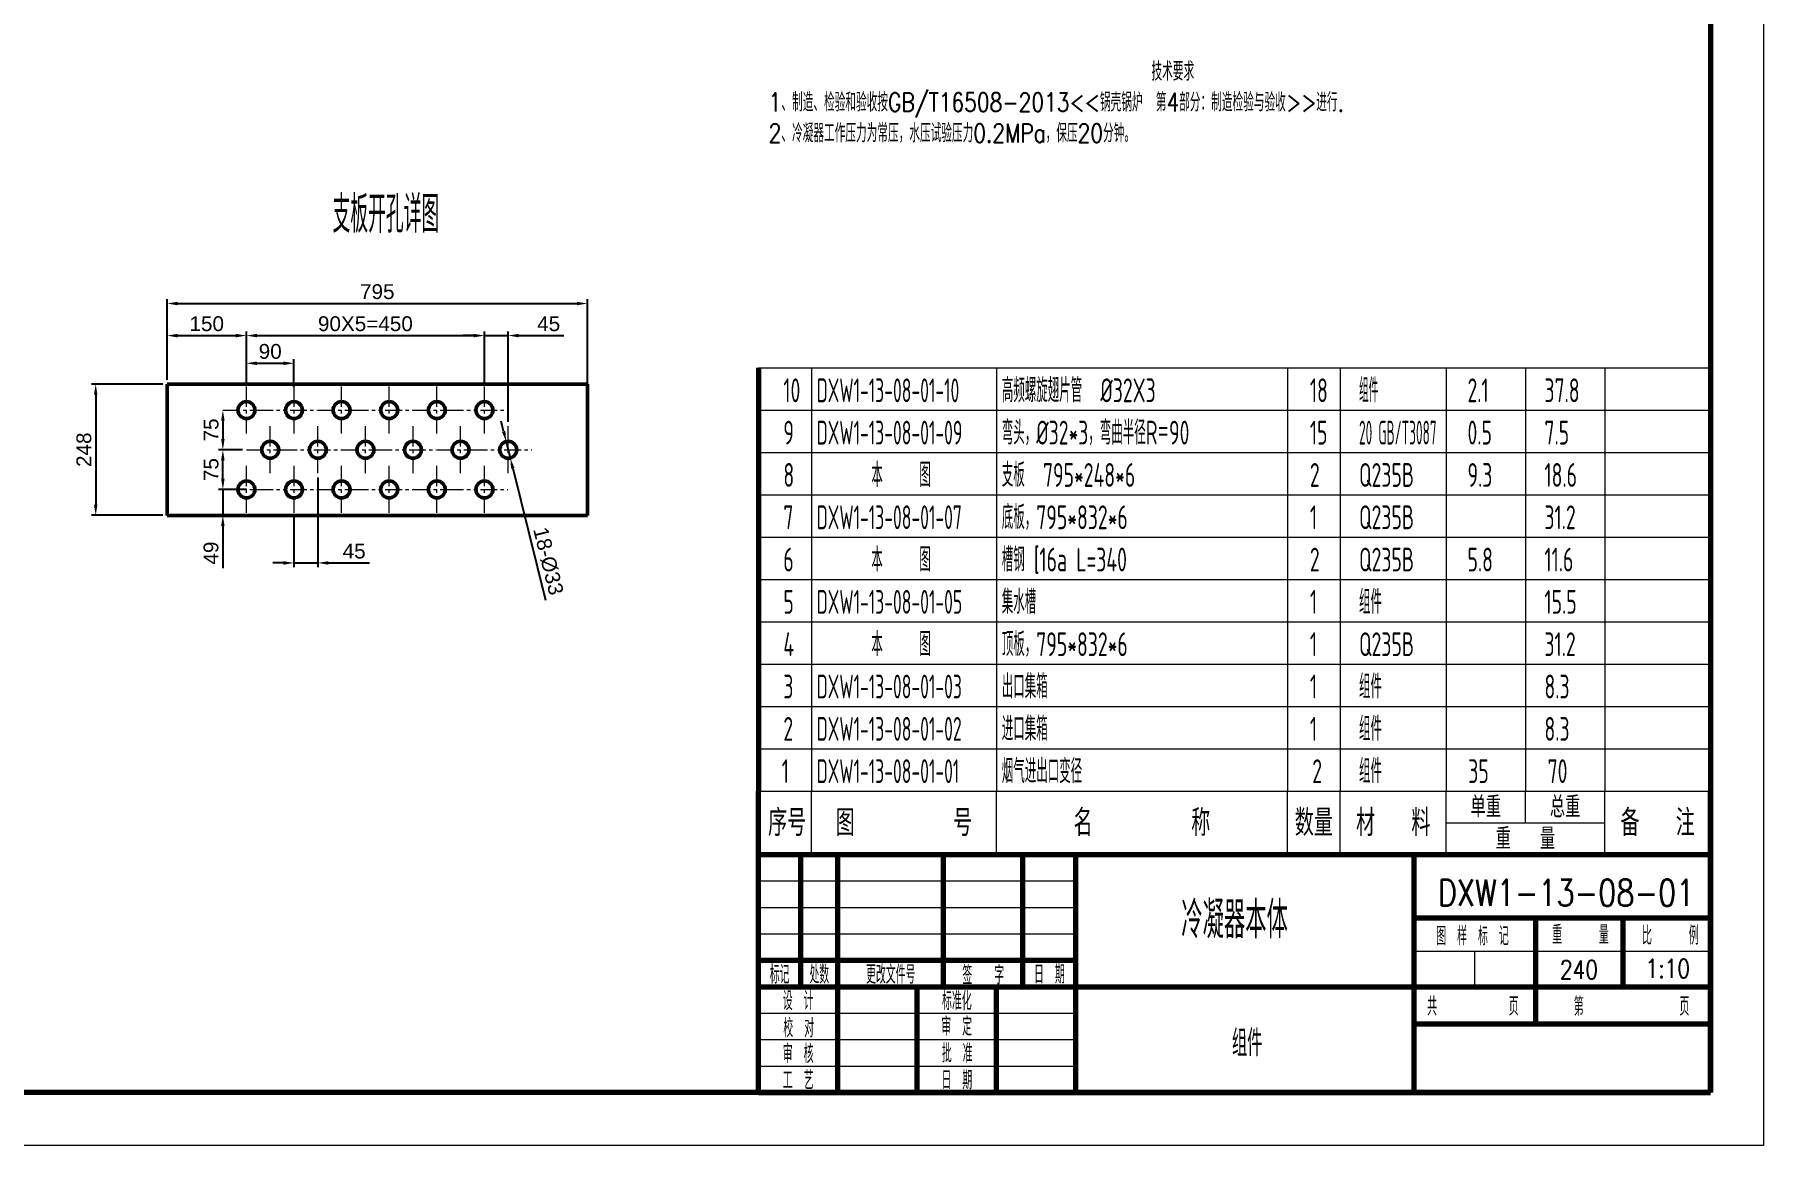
# Model space of a CAD drawing. Header units: millimetres. Extents: x 176693 to 196875, y 147562 to 159646.
# Drawn here: x 179364 to 182633, y 151219 to 153319 of the extents above; entities that cross this region are included whole.
import ezdxf
from ezdxf.enums import TextEntityAlignment as Align

# ---------------------------------------------------------------- set-up
doc = ezdxf.new("R2010")
doc.units = ezdxf.units.MM
doc.linetypes.add('PHANTOM', pattern=[63.5, 31.75, -6.35, 6.35, -6.35, 6.35, -6.35])
doc.layers.get('Defpoints').update_dxf_attribs({"lineweight": 18})
for name, color, linetype, lineweight in [('1轮廓实线层', 7, 'Continuous', 70), ('2细线层', 4, 'Continuous', 18), ('6文字层', 3, 'Continuous', 18), ('9双点划线层', 6, 'PHANTOM', 18), ('图框层', 7, 'Continuous', 18)]:
    doc.layers.add(name, color=color, linetype=linetype, lineweight=lineweight)
doc.styles.add('HC_TEXTSTYLE', font='isocp.shx', dxfattribs={"width": 0.667, "bigfont": 'gbcbig.shx'})
doc.styles.add('HZTXT', font='simplex.shx', dxfattribs={"bigfont": 'gbcbig.shx'})
doc.styles.add('PC_TEXTSTYLE', font='txt.shx', dxfattribs={"width": 0.8, "bigfont": 'gbcbig.shx'})
doc.styles.get("Standard").update_dxf_attribs({"font": 'arial.ttf'})
doc.dimstyles.new('HGCAD$0', dxfattribs={"dimtxt": 3.5, "dimasz": 2.5, "dimexe": 1, "dimexo": 1, "dimgap": 1, "dimtad": 1, "dimdec": 0, "dimdsep": 46, "dimtxsty": 'Standard', "dimcen": 0, "dimdle": 5, "dimadec": 0, "dimazin": 0, "dimtfac": 1, "dimtdec": 0, "dimtmove": 0, "dimatfit": 1, "dimfxl": 1, "dimtolj": 1, "dimarcsym": 0})
doc.dimstyles.new('HGCAD$3', dxfattribs={"dimtxt": 3.5, "dimasz": 2.5, "dimexe": 1, "dimexo": 1, "dimgap": 1, "dimtad": 1, "dimdec": 0, "dimdsep": 46, "dimtxsty": 'Standard', "dimcen": 0, "dimdle": 5, "dimadec": 1, "dimazin": 0, "dimtfac": 1, "dimtdec": 0, "dimtmove": 0, "dimatfit": 1, "dimfxl": 1, "dimtolj": 1, "dimarcsym": 0})

# ---------------------------------------------------------------- blocks, each defined once
blk = doc.blocks.new('*D465')
at = {"color": 0, "lineweight": -2, "transparency": 16777216}
for p, q in [((180251.2, 152568.7), (180246.4, 152588.1)), ((180256, 152549.3), (180263.7, 152518.2)), ((180268.5, 152498.8), (180330.1, 152249.6))]:
    blk.add_line(p, q, dxfattribs=at)
at = {"color": 0, "transparency": 16777216}
for points in [[(180254.4, 152569.5), (180247.9, 152567.9), (180256, 152549.3)], [(180271.7, 152499.6), (180265.2, 152498), (180263.7, 152518.2)]]:
    blk.add_solid(points, dxfattribs=at)
at = {"layer": 'Defpoints', "color": 0, "transparency": 16777216}
for p in [(180256, 152549.3), (180263.7, 152518.2)]:
    blk.add_point(p, dxfattribs=at)
at = {"color": 0, "lineweight": 18, "transparency": 16777216, "insert": (180335.6, 152323.3), "char_height": 28, "attachment_point": 5, "rotation": 283.8928}
blk.add_mtext('\\A1;18-%%C33', dxfattribs=at)
blk = doc.blocks.new('双良明细表')
at = {"layer": '1轮廓实线层'}
for p, q in [((-180, 8), (-180, 0)), ((0, 8), (0, 0))]:
    blk.add_line(p, q, dxfattribs=at)
at = {"layer": '2细线层'}
for p, q in [((-180, 8), (0, 8)), ((-170, 8), (-170, 0)), ((-135, 8), (-135, 0)), ((-80, 8), (-80, 0)), ((-70, 8), (-70, 0)), ((-50, 8), (-50, 0)), ((-35, 8), (-35, 0)), ((-20, 8), (-20, 0)), ((-180, 0), (0, 0))]:
    blk.add_line(p, q, dxfattribs=at)
at = {"layer": '6文字层', "style": 'HC_TEXTSTYLE'}
for tag, p, p2 in [('序号', (-179, 1.5), (-171, 1.5)), ('代号', (-169, 1.5), (-136, 1.5)), ('名称', (-134, 1.5), (-81, 1.5)), ('数量', (-79, 1.5), (-71, 1.5)), ('材料', (-69, 1.5), (-51, 1.5)), ('单重', (-49, 1.5), (-36, 1.5)), ('总重', (-34, 1.5), (-21, 1.5)), ('备注', (-19, 1.5), (-1, 1.5))]:
    blk.add_attdef(tag, text='', height=4.5, dxfattribs=at).set_placement(p, p2, align=Align.FIT)
blk = doc.blocks.new('*D493')
at = {"color": 0, "lineweight": -2, "transparency": 16777216}
for p, q in [((180194.8, 152749.6), (180174.8, 152749.6)), ((180214.8, 152661.3), (180214.8, 152757.6)), ((180214.8, 152749.6), (180259.8, 152749.6)), ((180259.8, 152586.3), (180259.8, 152757.6)), ((180279.8, 152749.6), (180365, 152749.6))]:
    blk.add_line(p, q, dxfattribs=at)
at = {"color": 0, "transparency": 16777216}
for points in [[(180194.8, 152752.9), (180194.8, 152746.2), (180214.8, 152749.6)], [(180279.8, 152752.9), (180279.8, 152746.2), (180259.8, 152749.6)]]:
    blk.add_solid(points, dxfattribs=at)
at = {"layer": 'Defpoints', "color": 0, "transparency": 16777216}
for p in [(180214.8, 152749.6), (180214.8, 152653.3), (180259.8, 152578.3)]:
    blk.add_point(p, dxfattribs=at)
at = {"color": 0, "lineweight": 18, "transparency": 16777216, "insert": (180336.3, 152771.8), "char_height": 28, "attachment_point": 5}
blk.add_mtext('\\A1;45', dxfattribs=at)
blk = doc.blocks.new('*D494')
at = {"color": 0, "lineweight": -2, "transparency": 16777216}
for p, q in [((179614.8, 152665.8), (179614.8, 152818.2)), ((180409.8, 152633.3), (180409.8, 152818.2)), ((179634.8, 152810.2), (180389.8, 152810.2))]:
    blk.add_line(p, q, dxfattribs=at)
at = {"color": 0, "transparency": 16777216}
for points in [[(179634.8, 152813.5), (179634.8, 152806.9), (179614.8, 152810.2)], [(180389.8, 152813.5), (180389.8, 152806.9), (180409.8, 152810.2)]]:
    blk.add_solid(points, dxfattribs=at)
at = {"layer": 'Defpoints', "color": 0, "transparency": 16777216}
for p in [(180409.8, 152810.2), (179614.8, 152657.8), (180409.8, 152625.3)]:
    blk.add_point(p, dxfattribs=at)
at = {"color": 0, "lineweight": 18, "transparency": 16777216, "insert": (180012.3, 152832.5), "char_height": 28, "attachment_point": 5}
blk.add_mtext('\\A1;795', dxfattribs=at)
blk = doc.blocks.new('*D596')
at = {"color": 0, "lineweight": -2, "transparency": 16777216}
for p, q in [((179606.8, 152657.8), (179471.9, 152657.8)), ((179479.9, 152637.8), (179479.9, 152429.8)), ((179606.8, 152409.8), (179471.9, 152409.8))]:
    blk.add_line(p, q, dxfattribs=at)
at = {"color": 0, "transparency": 16777216}
for points in [[(179476.6, 152637.8), (179483.2, 152637.8), (179479.9, 152657.8)], [(179476.6, 152429.8), (179483.2, 152429.8), (179479.9, 152409.8)]]:
    blk.add_solid(points, dxfattribs=at)
at = {"layer": 'Defpoints', "color": 0, "transparency": 16777216}
for p in [(179614.8, 152657.8), (179479.9, 152409.8), (179614.8, 152409.8)]:
    blk.add_point(p, dxfattribs=at)
at = {"color": 0, "lineweight": 18, "transparency": 16777216, "insert": (179457.6, 152533.8), "char_height": 28, "attachment_point": 5, "rotation": 90}
blk.add_mtext('\\A1;248', dxfattribs=at)
blk = doc.blocks.new('*D495')
at = {"color": 0, "lineweight": -2, "transparency": 16777216}
for p, q in [((179720.3, 152478.8), (179720.3, 152498.8)), ((179765, 152458.8), (179712.3, 152458.8)), ((179720.3, 152458.8), (179720.3, 152409.8)), ((179756.8, 152409.8), (179712.3, 152409.8)), ((179720.3, 152389.8), (179720.3, 152309.8))]:
    blk.add_line(p, q, dxfattribs=at)
at = {"color": 0, "transparency": 16777216}
for points in [[(179717, 152478.8), (179723.6, 152478.8), (179720.3, 152458.8)], [(179717, 152389.8), (179723.6, 152389.8), (179720.3, 152409.8)]]:
    blk.add_solid(points, dxfattribs=at)
at = {"layer": 'Defpoints', "color": 0, "transparency": 16777216}
for p in [(179773, 152458.8), (179720.3, 152409.8), (179764.8, 152409.8)]:
    blk.add_point(p, dxfattribs=at)
at = {"color": 0, "lineweight": 18, "transparency": 16777216, "insert": (179698, 152338.4), "char_height": 28, "attachment_point": 5, "rotation": 90}
blk.add_mtext('\\A1;49', dxfattribs=at)
blk = doc.blocks.new('*D597')
at = {"color": 0, "lineweight": -2, "transparency": 16777216}
for p, q in [((179720.3, 152588.8), (179720.3, 152553.8)), ((179728.3, 152608.8), (179728.3, 152608.8)), ((179757.3, 152533.8), (179712.3, 152533.8))]:
    blk.add_line(p, q, dxfattribs=at)
at = {"color": 0, "transparency": 16777216}
for points in [[(179717, 152588.8), (179723.6, 152588.8), (179720.3, 152608.8)], [(179717, 152553.8), (179723.6, 152553.8), (179720.3, 152533.8)]]:
    blk.add_solid(points, dxfattribs=at)
at = {"layer": 'Defpoints', "color": 0, "transparency": 16777216}
for p in [(179720.3, 152608.8), (179720.3, 152533.8), (179765.3, 152533.8)]:
    blk.add_point(p, dxfattribs=at)
at = {"color": 0, "lineweight": 18, "transparency": 16777216, "insert": (179698.1, 152571.3), "char_height": 28, "attachment_point": 5, "rotation": 90}
blk.add_mtext('\\A1;75', dxfattribs=at)
blk = doc.blocks.new('*D496')
at = {"color": 0, "lineweight": -2, "transparency": 16777216}
for p, q in [((179899.8, 152481.3), (179899.8, 152311.8)), ((179854.8, 152406.3), (179854.8, 152311.8)), ((179834.8, 152319.8), (179814.8, 152319.8)), ((179854.8, 152319.8), (179899.8, 152319.8)), ((179919.8, 152319.8), (179997.3, 152319.8))]:
    blk.add_line(p, q, dxfattribs=at)
at = {"color": 0, "transparency": 16777216}
for points in [[(179834.8, 152323.1), (179834.8, 152316.5), (179854.8, 152319.8)], [(179919.8, 152323.1), (179919.8, 152316.5), (179899.8, 152319.8)]]:
    blk.add_solid(points, dxfattribs=at)
at = {"layer": 'Defpoints', "color": 0, "transparency": 16777216}
for p in [(179899.8, 152489.3), (179854.8, 152414.3), (179899.8, 152319.8)]:
    blk.add_point(p, dxfattribs=at)
at = {"color": 0, "lineweight": 18, "transparency": 16777216, "insert": (179968.5, 152342), "char_height": 28, "attachment_point": 5}
blk.add_mtext('\\A1;45', dxfattribs=at)
blk = doc.blocks.new('*D497')
at = {"color": 0, "lineweight": -2, "transparency": 16777216}
for p, q in [((179764.8, 152661.3), (179764.8, 152705.2)), ((179784.8, 152697.2), (179834.8, 152697.2)), ((179854.8, 152652.4), (179854.8, 152705.2))]:
    blk.add_line(p, q, dxfattribs=at)
at = {"color": 0, "transparency": 16777216}
for points in [[(179784.8, 152700.6), (179784.8, 152693.9), (179764.8, 152697.2)], [(179834.8, 152700.6), (179834.8, 152693.9), (179854.8, 152697.2)]]:
    blk.add_solid(points, dxfattribs=at)
at = {"layer": 'Defpoints', "color": 0, "transparency": 16777216}
for p in [(179854.8, 152697.2), (179764.8, 152653.3), (179854.8, 152644.4)]:
    blk.add_point(p, dxfattribs=at)
at = {"color": 0, "lineweight": 18, "transparency": 16777216, "insert": (179809.8, 152719.5), "char_height": 28, "attachment_point": 5}
blk.add_mtext('\\A1;90', dxfattribs=at)
blk = doc.blocks.new('*D498')
at = {"color": 0, "lineweight": -2, "transparency": 16777216}
for p, q in [((179764.8, 152661.3), (179764.8, 152757.6)), ((179784.8, 152749.6), (180194.8, 152749.6)), ((180214.8, 152661.3), (180214.8, 152757.6))]:
    blk.add_line(p, q, dxfattribs=at)
at = {"color": 0, "transparency": 16777216}
for points in [[(179784.8, 152752.9), (179784.8, 152746.2), (179764.8, 152749.6)], [(180194.8, 152752.9), (180194.8, 152746.2), (180214.8, 152749.6)]]:
    blk.add_solid(points, dxfattribs=at)
at = {"layer": 'Defpoints', "color": 0, "transparency": 16777216}
for p in [(180214.8, 152749.6), (179764.8, 152653.3), (180214.8, 152653.3)]:
    blk.add_point(p, dxfattribs=at)
at = {"color": 0, "lineweight": 18, "transparency": 16777216, "insert": (179989.8, 152771.9), "char_height": 28, "attachment_point": 5}
blk.add_mtext('\\A1;90X5=450', dxfattribs=at)
blk = doc.blocks.new('*D598')
at = {"color": 0, "lineweight": -2, "transparency": 16777216}
for p, q in [((179614.8, 152665.8), (179614.8, 152757.6)), ((179634.8, 152749.6), (179744.8, 152749.6)), ((179764.8, 152665.8), (179764.8, 152757.6))]:
    blk.add_line(p, q, dxfattribs=at)
at = {"color": 0, "transparency": 16777216}
for points in [[(179634.8, 152752.9), (179634.8, 152746.2), (179614.8, 152749.6)], [(179744.8, 152752.9), (179744.8, 152746.2), (179764.8, 152749.6)]]:
    blk.add_solid(points, dxfattribs=at)
at = {"layer": 'Defpoints', "color": 0, "transparency": 16777216}
for p in [(179764.8, 152749.6), (179614.8, 152657.8), (179764.8, 152657.8)]:
    blk.add_point(p, dxfattribs=at)
at = {"color": 0, "lineweight": 18, "transparency": 16777216, "insert": (179689.8, 152771.9), "char_height": 28, "attachment_point": 5}
blk.add_mtext('\\A1;150', dxfattribs=at)
blk = doc.blocks.new('双良明细表$INVTITLE')
at = {"layer": '1轮廓实线层'}
for p, q in [((-180, 0), (-180, 12)), ((0, 0), (0, 12))]:
    blk.add_line(p, q, dxfattribs=at)
at = {"layer": '2细线层'}
for p, q in [((-170, 0), (-170, 12)), ((-135, 0), (-135, 12)), ((-80, 0), (-80, 12)), ((-70, 0), (-70, 12)), ((-50, 0), (-50, 12)), ((-35, 6), (-35, 12)), ((-20, 0), (-20, 12)), ((-50, 6), (-20, 6))]:
    blk.add_line(p, q, dxfattribs=at)
at = {"layer": '6文字层', "style": 'HZTXT'}
for s, height, p in [('单重', 4, (-42.5, 9)), ('总重', 4, (-27.5, 9)), ('序号', 5, (-174.59, 6)), ('图     号', 5, (-152.5, 6)), ('名     称', 5, (-107.5, 6)), ('数量', 5, (-75, 6)), ('材  料', 5, (-60, 6)), ('备  注', 5, (-10, 6)), ('重  量', 4, (-35, 3))]:
    blk.add_text(s, height=height, dxfattribs=at).set_placement(p, align=Align.MIDDLE_CENTER)
blk = doc.blocks.new('*D519')
at = {"color": 0, "lineweight": -2, "transparency": 16777216}
for p, q in [((179757.3, 152533.8), (179712.3, 152533.8)), ((179720.3, 152478.8), (179720.3, 152513.8)), ((179728.3, 152458.8), (179728.3, 152458.8))]:
    blk.add_line(p, q, dxfattribs=at)
at = {"color": 0, "transparency": 16777216}
for points in [[(179717, 152513.8), (179723.6, 152513.8), (179720.3, 152533.8)], [(179717, 152478.8), (179723.6, 152478.8), (179720.3, 152458.8)]]:
    blk.add_solid(points, dxfattribs=at)
at = {"layer": 'Defpoints', "color": 0, "transparency": 16777216}
for p in [(179720.3, 152533.8), (179765.3, 152533.8), (179720.3, 152458.8)]:
    blk.add_point(p, dxfattribs=at)
at = {"color": 0, "lineweight": 18, "transparency": 16777216, "insert": (179698.1, 152496.3), "char_height": 28, "attachment_point": 5, "rotation": 90}
blk.add_mtext('\\A1;75', dxfattribs=at)

msp = doc.modelspace()

# ---------------------------------------------------------------- linework, layer by layer
at = {"lineweight": 50}
for p, q in [((179614.811, 152657.782), (179614.811, 152409.782)), ((179614.811, 152657.782), (180409.811, 152657.782)), ((180409.811, 152657.782), (180409.811, 152409.782)), ((179614.811, 152409.782), (180409.811, 152409.782))]:
    msp.add_line(p, q, dxfattribs=at)
for centre, start, end in [((179764.811, 152608.782), 90, 270), ((179764.811, 152608.782), 270, 90), ((179854.811, 152608.782), 90, 270), ((179854.811, 152608.782), 270, 90), ((179944.811, 152608.782), 90, 270), ((179944.811, 152608.782), 270, 90), ((180034.811, 152608.782), 90, 270), ((180034.811, 152608.782), 270, 90), ((180124.811, 152608.782), 90, 270), ((180124.811, 152608.782), 270, 90), ((180214.811, 152608.782), 90, 270), ((180214.811, 152608.782), 270, 90), ((179809.811, 152533.782), 90, 270), ((179809.811, 152533.782), 270, 90), ((179899.811, 152533.782), 90, 270), ((179899.811, 152533.782), 270, 90), ((179989.811, 152533.782), 90, 270), ((179989.811, 152533.782), 270, 90), ((180079.811, 152533.782), 90, 270), ((180079.811, 152533.782), 270, 90), ((180169.811, 152533.782), 90, 270), ((180169.811, 152533.782), 270, 90), ((180259.811, 152533.782), 90, 270), ((180259.811, 152533.782), 270, 90), ((179764.811, 152458.782), 90, 270), ((179764.811, 152458.782), 270, 90), ((179854.811, 152458.782), 90, 270), ((179854.811, 152458.782), 270, 90), ((179944.811, 152458.782), 90, 270), ((179944.811, 152458.782), 270, 90), ((180034.811, 152458.782), 90, 270), ((180034.811, 152458.782), 270, 90), ((180124.811, 152458.782), 90, 270), ((180124.811, 152458.782), 270, 90), ((180214.811, 152458.782), 90, 270), ((180214.811, 152458.782), 270, 90)]:
    msp.add_arc(centre, 16, start, end, dxfattribs=at)
at = {"layer": '1轮廓实线层'}
for p, q in [((182533.049, 155318.636), (182533.049, 151318.636)), ((180733.049, 151768.636), (182533.049, 151768.636)), ((180733.049, 151318.636), (180733.049, 151768.636)), ((180733.049, 151318.636), (180733.049, 151768.636)), ((180813.049, 151518.636), (180813.049, 151768.636)), ((180883.049, 151518.636), (180883.049, 151768.636)), ((181083.049, 151518.636), (181083.049, 151768.636)), ((181233.049, 151518.636), (181233.049, 151768.636)), ((181333.049, 151318.636), (181333.049, 151768.636)), ((181972.522, 151318.636), (181972.522, 151768.636)), ((182533.049, 151318.636), (182533.049, 151768.636)), ((181972.522, 151648.636), (182533.049, 151648.636)), ((182202.845, 151448.636), (182202.845, 151648.636)), ((182367.947, 151518.636), (182367.947, 151648.636)), ((180733.049, 151568.636), (181333.049, 151568.636)), ((180733.049, 151518.636), (181333.049, 151518.636)), ((180883.049, 151318.636), (180883.049, 151518.636)), ((181033.049, 151318.636), (181033.049, 151518.636)), ((181183.049, 151318.636), (181183.049, 151518.636)), ((181333.049, 151518.636), (182533.049, 151518.636)), ((181972.522, 151448.636), (182533.049, 151448.636)), ((182533.049, 151318.636), (176943.049, 151318.636)), ((180733.049, 151318.636), (182533.049, 151318.636))]:
    msp.add_line(p, q, dxfattribs=at)
at = {"layer": '2细线层'}
for p, q in [((182633.049, 155418.636), (182633.049, 151218.636)), ((182633.049, 151218.636), (176693.049, 151218.636))]:
    msp.add_line(p, q, dxfattribs=at)
at = {"layer": '2细线层', "color": 161}
for p, q in [((180733.049, 151718.636), (181333.049, 151718.636)), ((180733.049, 151668.636), (181333.049, 151668.636)), ((180733.049, 151618.636), (181333.049, 151618.636)), ((180733.049, 151468.636), (181333.049, 151468.636)), ((180733.049, 151418.636), (181333.049, 151418.636)), ((180733.049, 151368.636), (181333.049, 151368.636))]:
    msp.add_line(p, q, dxfattribs=at)
at = {"layer": '2细线层', "color": 75}
msp.add_line((182087.683, 151518.636), (182087.683, 151586.039), dxfattribs=at)
at = {"layer": '9双点划线层'}
for p, q in [((179764.811, 152564.263), (179764.811, 152653.3)), ((179854.811, 152564.263), (179854.811, 152653.3)), ((179944.811, 152564.263), (179944.811, 152653.3)), ((180034.811, 152564.263), (180034.811, 152653.3)), ((180124.811, 152564.263), (180124.811, 152653.3)), ((180214.811, 152564.263), (180214.811, 152653.3)), ((179720.292, 152608.782), (179899.329, 152608.782)), ((179900.292, 152608.782), (180079.329, 152608.782)), ((180080.292, 152608.782), (180259.329, 152608.782)), ((179809.811, 152489.263), (179809.811, 152578.3)), ((179899.811, 152489.263), (179899.811, 152578.3)), ((179989.811, 152489.263), (179989.811, 152578.3)), ((180079.811, 152489.263), (180079.811, 152578.3)), ((180169.811, 152489.263), (180169.811, 152578.3)), ((180259.811, 152489.263), (180259.811, 152578.3)), ((179765.292, 152533.782), (179944.329, 152533.782)), ((179945.292, 152533.782), (180124.329, 152533.782)), ((180125.292, 152533.782), (180304.329, 152533.782)), ((179764.811, 152414.263), (179764.811, 152503.3)), ((179854.811, 152414.263), (179854.811, 152503.3)), ((179944.811, 152414.263), (179944.811, 152503.3)), ((180034.811, 152414.263), (180034.811, 152503.3)), ((180124.811, 152414.263), (180124.811, 152503.3)), ((180214.811, 152414.263), (180214.811, 152503.3)), ((179720.292, 152458.782), (179899.329, 152458.782)), ((179900.292, 152458.782), (180079.329, 152458.782)), ((180080.292, 152458.782), (180259.329, 152458.782))]:
    msp.add_line(p, q, dxfattribs=at)
at = {"layer": '图框层'}
msp.add_line((181972.522, 151586.039), (182533.049, 151586.039), dxfattribs=at)

# ---------------------------------------------------------------- block references
at = {"layer": '1轮廓实线层'}
ref = msp.add_blockref('双良明细表', (182533.049, 152608.636), dxfattribs=dict(at, xscale=10, yscale=10, zscale=10))
ref.add_attrib('序号', '10', (180780.047, 152623.636), dxfattribs={"layer": '6文字层', "height": 45, "style": 'HC_TEXTSTYLE', "width": 0.67})
ref.add_attrib('代号', 'DXW1-13-08-01-10', (180843.049, 152623.636), dxfattribs={"layer": '6文字层', "height": 45, "style": 'HC_TEXTSTYLE', "width": 0.6})
ref.add_attrib('名称', '高频螺旋翅片管  %%C32X3', (181193.049, 152623.636), dxfattribs={"layer": '6文字层', "height": 45, "style": 'HC_TEXTSTYLE', "width": 0.67})
ref.add_attrib('数量', '18', (181775.545, 152623.636), dxfattribs={"layer": '6文字层', "height": 45, "style": 'HC_TEXTSTYLE', "width": 0.67})
ref.add_attrib('材料', '组件', (181868.516, 152623.636), dxfattribs={"layer": '6文字层', "height": 45, "style": 'HC_TEXTSTYLE', "width": 0.45})
ref.add_attrib('单重', '2.1', (182073.531, 152623.636), dxfattribs={"layer": '6文字层', "height": 45, "style": 'HC_TEXTSTYLE', "width": 0.67})
ref.add_attrib('总重', '37.8', (182219.029, 152623.636), dxfattribs={"layer": '6文字层', "height": 45, "style": 'HC_TEXTSTYLE', "width": 0.67})
ref = msp.add_blockref('双良明细表', (182533.049, 152528.636), dxfattribs=dict(at, xscale=10, yscale=10, zscale=10))
ref.add_attrib('序号', '9', (180780.047, 152543.636), dxfattribs={"layer": '6文字层', "height": 45, "style": 'HC_TEXTSTYLE', "width": 0.67})
ref.add_attrib('代号', 'DXW1-13-08-01-09', (180843.049, 152543.636), dxfattribs={"layer": '6文字层', "height": 45, "style": 'HC_TEXTSTYLE', "width": 0.6})
ref.add_attrib('名称', '弯头，%%C32*3，弯曲半径R＝90', (181193.049, 152543.636), dxfattribs={"layer": '6文字层', "height": 45, "style": 'HC_TEXTSTYLE', "width": 0.67})
ref.add_attrib('数量', '15', (181775.545, 152543.636), dxfattribs={"layer": '6文字层', "height": 45, "style": 'HC_TEXTSTYLE', "width": 0.67})
ref.add_attrib('材料', '20 GB/T3087', (181868.516, 152543.636), dxfattribs={"layer": '6文字层', "height": 45, "style": 'HC_TEXTSTYLE', "width": 0.45})
ref.add_attrib('单重', '0.5', (182073.531, 152543.636), dxfattribs={"layer": '6文字层', "height": 45, "style": 'HC_TEXTSTYLE', "width": 0.67})
ref.add_attrib('总重', '7.5', (182219.029, 152543.636), dxfattribs={"layer": '6文字层', "height": 45, "style": 'HC_TEXTSTYLE', "width": 0.67})
ref = msp.add_blockref('双良明细表', (182533.049, 152448.636), dxfattribs=dict(at, xscale=10, yscale=10, zscale=10))
ref.add_attrib('序号', '8', (180780.047, 152463.636), dxfattribs={"layer": '6文字层', "height": 45, "style": 'HC_TEXTSTYLE', "width": 0.67})
ref.add_attrib('代号', '      本    图', (180843.049, 152463.636), dxfattribs={"layer": '6文字层', "height": 45, "style": 'HC_TEXTSTYLE', "width": 0.67})
ref.add_attrib('名称', '支板  795*248*6', (181193.049, 152463.636), dxfattribs={"layer": '6文字层', "height": 45, "style": 'HC_TEXTSTYLE', "width": 0.67})
ref.add_attrib('数量', '2', (181775.545, 152463.636), dxfattribs={"layer": '6文字层', "height": 45, "style": 'HC_TEXTSTYLE', "width": 0.67})
ref.add_attrib('材料', 'Q235B', (181868.516, 152463.636), dxfattribs={"layer": '6文字层', "height": 45, "style": 'HC_TEXTSTYLE', "width": 0.67})
ref.add_attrib('单重', '9.3', (182073.531, 152463.636), dxfattribs={"layer": '6文字层', "height": 45, "style": 'HC_TEXTSTYLE', "width": 0.67})
ref.add_attrib('总重', '18.6', (182219.029, 152463.636), dxfattribs={"layer": '6文字层', "height": 45, "style": 'HC_TEXTSTYLE', "width": 0.67})
ref = msp.add_blockref('双良明细表', (182533.049, 152368.636), dxfattribs=dict(at, xscale=10, yscale=10, zscale=10))
ref.add_attrib('序号', '7', (180780.047, 152383.636), dxfattribs={"layer": '6文字层', "height": 45, "style": 'HC_TEXTSTYLE', "width": 0.67})
ref.add_attrib('代号', 'DXW1-13-08-01-07', (180843.049, 152383.636), dxfattribs={"layer": '6文字层', "height": 45, "style": 'HC_TEXTSTYLE', "width": 0.6})
ref.add_attrib('名称', '底板，795*832*6', (181193.049, 152383.636), dxfattribs={"layer": '6文字层', "height": 45, "style": 'HC_TEXTSTYLE', "width": 0.67})
ref.add_attrib('数量', '1', (181775.545, 152383.636), dxfattribs={"layer": '6文字层', "height": 45, "style": 'HC_TEXTSTYLE', "width": 0.67})
ref.add_attrib('材料', 'Q235B', (181868.516, 152383.636), dxfattribs={"layer": '6文字层', "height": 45, "style": 'HC_TEXTSTYLE', "width": 0.67})
ref.add_attrib('总重', '31.2', (182219.029, 152383.636), dxfattribs={"layer": '6文字层', "height": 45, "style": 'HC_TEXTSTYLE', "width": 0.67})
ref = msp.add_blockref('双良明细表', (182533.049, 152288.636), dxfattribs=dict(at, xscale=10, yscale=10, zscale=10))
ref.add_attrib('序号', '6', (180780.047, 152303.636), dxfattribs={"layer": '6文字层', "height": 45, "style": 'HC_TEXTSTYLE', "width": 0.67})
ref.add_attrib('代号', '      本    图', (180843.049, 152303.636), dxfattribs={"layer": '6文字层', "height": 45, "style": 'HC_TEXTSTYLE', "width": 0.67})
ref.add_attrib('名称', '槽钢 [16a L=340', (181193.049, 152303.636), dxfattribs={"layer": '6文字层', "height": 45, "style": 'HC_TEXTSTYLE', "width": 0.67})
ref.add_attrib('数量', '2', (181775.545, 152303.636), dxfattribs={"layer": '6文字层', "height": 45, "style": 'HC_TEXTSTYLE', "width": 0.67})
ref.add_attrib('材料', 'Q235B', (181868.516, 152303.636), dxfattribs={"layer": '6文字层', "height": 45, "style": 'HC_TEXTSTYLE', "width": 0.67})
ref.add_attrib('单重', '5.8', (182073.531, 152303.636), dxfattribs={"layer": '6文字层', "height": 45, "style": 'HC_TEXTSTYLE', "width": 0.67})
ref.add_attrib('总重', '11.6', (182219.029, 152303.636), dxfattribs={"layer": '6文字层', "height": 45, "style": 'HC_TEXTSTYLE', "width": 0.67})
ref = msp.add_blockref('双良明细表', (182533.049, 152208.636), dxfattribs=dict(at, xscale=10, yscale=10, zscale=10))
ref.add_attrib('序号', '5', (180780.047, 152223.636), dxfattribs={"layer": '6文字层', "height": 45, "style": 'HC_TEXTSTYLE', "width": 0.67})
ref.add_attrib('代号', 'DXW1-13-08-01-05', (180843.049, 152223.636), dxfattribs={"layer": '6文字层', "height": 45, "style": 'HC_TEXTSTYLE', "width": 0.6})
ref.add_attrib('名称', '集水槽 ', (181193.049, 152223.636), dxfattribs={"layer": '6文字层', "height": 45, "style": 'HC_TEXTSTYLE', "width": 0.67})
ref.add_attrib('数量', '1', (181775.545, 152223.636), dxfattribs={"layer": '6文字层', "height": 45, "style": 'HC_TEXTSTYLE', "width": 0.67})
ref.add_attrib('材料', '组件', (181868.516, 152223.636), dxfattribs={"layer": '6文字层', "height": 45, "style": 'HC_TEXTSTYLE', "width": 0.67})
ref.add_attrib('总重', '15.5', (182219.029, 152223.636), dxfattribs={"layer": '6文字层', "height": 45, "style": 'HC_TEXTSTYLE', "width": 0.67})
ref = msp.add_blockref('双良明细表', (182533.049, 152128.636), dxfattribs=dict(at, xscale=10, yscale=10, zscale=10))
ref.add_attrib('序号', '4', (180780.047, 152143.636), dxfattribs={"layer": '6文字层', "height": 45, "style": 'HC_TEXTSTYLE', "width": 0.67})
ref.add_attrib('代号', '      本    图', (180843.049, 152143.636), dxfattribs={"layer": '6文字层', "height": 45, "style": 'HC_TEXTSTYLE', "width": 0.67})
ref.add_attrib('名称', '顶板，795*832*6', (181193.049, 152143.636), dxfattribs={"layer": '6文字层', "height": 45, "style": 'HC_TEXTSTYLE', "width": 0.67})
ref.add_attrib('数量', '1', (181775.545, 152143.636), dxfattribs={"layer": '6文字层', "height": 45, "style": 'HC_TEXTSTYLE', "width": 0.67})
ref.add_attrib('材料', 'Q235B', (181868.516, 152143.636), dxfattribs={"layer": '6文字层', "height": 45, "style": 'HC_TEXTSTYLE', "width": 0.67})
ref.add_attrib('总重', '31.2', (182219.029, 152143.636), dxfattribs={"layer": '6文字层', "height": 45, "style": 'HC_TEXTSTYLE', "width": 0.67})
ref = msp.add_blockref('双良明细表', (182533.049, 152048.636), dxfattribs=dict(at, xscale=10, yscale=10, zscale=10))
ref.add_attrib('序号', '3', (180780.047, 152063.636), dxfattribs={"layer": '6文字层', "height": 45, "style": 'HC_TEXTSTYLE', "width": 0.67})
ref.add_attrib('代号', 'DXW1-13-08-01-03', (180843.049, 152063.636), dxfattribs={"layer": '6文字层', "height": 45, "style": 'HC_TEXTSTYLE', "width": 0.6})
ref.add_attrib('名称', '出口集箱', (181193.049, 152063.636), dxfattribs={"layer": '6文字层', "height": 45, "style": 'HC_TEXTSTYLE', "width": 0.67})
ref.add_attrib('数量', '1', (181775.545, 152063.636), dxfattribs={"layer": '6文字层', "height": 45, "style": 'HC_TEXTSTYLE', "width": 0.67})
ref.add_attrib('材料', '组件', (181868.516, 152063.636), dxfattribs={"layer": '6文字层', "height": 45, "style": 'HC_TEXTSTYLE', "width": 0.67})
ref.add_attrib('总重', '8.3', (182219.029, 152063.636), dxfattribs={"layer": '6文字层', "height": 45, "style": 'HC_TEXTSTYLE', "width": 0.67})
ref = msp.add_blockref('双良明细表', (182533.049, 151968.636), dxfattribs=dict(at, xscale=10, yscale=10, zscale=10))
ref.add_attrib('序号', '2', (180780.047, 151983.636), dxfattribs={"layer": '6文字层', "height": 45, "style": 'HC_TEXTSTYLE', "width": 0.67})
ref.add_attrib('代号', 'DXW1-13-08-01-02', (180843.049, 151983.636), dxfattribs={"layer": '6文字层', "height": 45, "style": 'HC_TEXTSTYLE', "width": 0.6})
ref.add_attrib('名称', '进口集箱', (181193.049, 151983.636), dxfattribs={"layer": '6文字层', "height": 45, "style": 'HC_TEXTSTYLE', "width": 0.67})
ref.add_attrib('数量', '1', (181775.545, 151983.636), dxfattribs={"layer": '6文字层', "height": 45, "style": 'HC_TEXTSTYLE', "width": 0.67})
ref.add_attrib('材料', '组件', (181868.516, 151983.636), dxfattribs={"layer": '6文字层', "height": 45, "style": 'HC_TEXTSTYLE', "width": 0.67})
ref.add_attrib('总重', '8.3', (182219.029, 151983.636), dxfattribs={"layer": '6文字层', "height": 45, "style": 'HC_TEXTSTYLE', "width": 0.67})
ref = msp.add_blockref('双良明细表', (182533.049, 151888.636), dxfattribs=dict(at, xscale=10, yscale=10, zscale=10))
ref.add_attrib('序号', '1', (180777.041, 151903.636), dxfattribs={"layer": '6文字层', "height": 45, "style": 'HC_TEXTSTYLE', "width": 0.67})
ref.add_attrib('代号', 'DXW1-13-08-01-01', (180843.049, 151903.636), dxfattribs={"layer": '6文字层', "height": 45, "style": 'HC_TEXTSTYLE', "width": 0.6})
ref.add_attrib('名称', '烟气进出口变径', (181193.049, 151903.636), dxfattribs={"layer": '6文字层', "height": 45, "style": 'HC_TEXTSTYLE', "width": 0.67})
ref.add_attrib('数量', '2', (181780.047, 151903.636), dxfattribs={"layer": '6文字层', "height": 45, "style": 'HC_TEXTSTYLE', "width": 0.67})
ref.add_attrib('材料', '组件', (181868.516, 151903.636), dxfattribs={"layer": '6文字层', "height": 45, "style": 'HC_TEXTSTYLE', "width": 0.67})
ref.add_attrib('单重', '35', (182075.028, 151903.636), dxfattribs={"layer": '6文字层', "height": 45, "style": 'HC_TEXTSTYLE', "width": 0.67})
ref.add_attrib('总重', '70', (182225.028, 151903.636), dxfattribs={"layer": '6文字层', "height": 45, "style": 'HC_TEXTSTYLE', "width": 0.67})
at = {"layer": '图框层', "xscale": 10, "yscale": 10, "zscale": 10}
msp.add_blockref('双良明细表$INVTITLE', (182533.049, 151768.636), dxfattribs=at)

# ---------------------------------------------------------------- texts
at = {"style": 'PC_TEXTSTYLE', "width": 0.8}
msp.add_text('DXW1-13-08-01', height=50, dxfattribs=at).set_placement((182259.805, 151671.322), align=Align.CENTER)
at = {"layer": '6文字层', "style": 'PC_TEXTSTYLE', "width": 0.667}
msp.add_text('支板开孔详图', height=70, dxfattribs=at).set_placement((180028.539, 153013.925), align=Align.TOP_CENTER)
at = {"layer": '6文字层', "color": 41, "style": 'PC_TEXTSTYLE', "width": 0.8}
for s, height, p in [('冷凝器本体', 70, (181633.111, 151610.055)), ('240', 35, (182284.154, 151533.404)), ('1:10', 35, (182452.11, 151535.482))]:
    msp.add_text(s, height=height, dxfattribs=at).set_placement(p, align=Align.CENTER)
at = {"layer": '6文字层', "color": 41, "style": 'PC_TEXTSTYLE', "width": 0.667}
for s, p in [(' 重   量 ', (182287.214, 151618.723)), (' 图 样 标 记 ', (182083.049, 151616.252)), (' 比   例 ', (182457.127, 151617.19)), ('标记', (180773.049, 151543.636)), ('处数', (180848.049, 151543.636)), (' 更改文件号 ', (180983.049, 151543.636)), (' 签  字 ', (181157.955, 151542.353)), (' 日 期 ', (181283.049, 151543.636)), (' 设 计 ', (180808.049, 151493.636)), ('标准化', (181108.049, 151493.636)), ('共      页', (182083.785, 151483.195)), ('第        页', (182383.785, 151483.195)), (' 校 对 ', (180809.065, 151442.363)), (' 审 定 ', (181107.717, 151445.409)), (' 审 核 ', (180808.049, 151393.636)), ('批 准', (181108.732, 151394.651)), ('工 艺', (180808.049, 151343.636)), (' 日 期 ', (181108.049, 151343.636))]:
    msp.add_text(s, height=35, dxfattribs=at).set_placement(p, align=Align.MIDDLE)
at = {"layer": '6文字层', "color": 41, "style": 'PC_TEXTSTYLE', "width": 0.8}
msp.add_text('组件', height=50, rotation=0.465499, dxfattribs=at).set_placement((181657.187, 151387.213), align=Align.CENTER)
at = {"layer": '6文字层', "insert": (180752.274, 153266.579), "char_height": 35, "width": 1196.26637, "attachment_point": 1, "style": 'PC_TEXTSTYLE'}
msp.add_mtext('                             技术要求\\P1、制造、检验和验收按GB/T16508-2013<<锅壳锅炉 第4部分：制造检验与验收>>进行.\\P2、冷凝器工作压力为常压，水压试验压力0.2MPa，保压20分钟。', dxfattribs=at)

# ---------------------------------------------------------------- dimensions: what is measured, and where the dimension line sits
at = {"color": 3, "lineweight": 18}
for base, p1, p2, picture, middle in [((180409.811, 152810.212), (179614.811, 152657.782), (180409.811, 152625.343), '*D494', (180012.311, 152832.508)), ((179764.811, 152749.58), (179614.811, 152657.782), (179764.811, 152657.782), '*D598', (179689.811, 152771.876)), ((179854.811, 152697.237), (179764.811, 152653.3), (179854.811, 152644.421), '*D497', (179809.811, 152719.533)), ((179899.811, 152319.804), (179854.811, 152414.263), (179899.811, 152489.263), '*D496', (179968.534, 152342.042))]:
    dim = msp.add_linear_dim(base=base, p1=p1, p2=p2, dimstyle='HGCAD$0', override={"dimscale": 8, "dimsah": 1}, dxfattribs=at)
    dim.commit()
    dim.dimension.update_dxf_attribs({"geometry": picture, "text_midpoint": middle})
dim = msp.add_linear_dim(base=(180214.811, 152749.58), p1=(179764.811, 152653.3), p2=(180214.811, 152653.3), text='90X5=<>', dimstyle='HGCAD$0', override={"dimscale": 8, "dimsah": 1}, dxfattribs=at)
dim.commit()
dim.dimension.update_dxf_attribs({"geometry": '*D498', "text_midpoint": (179989.811, 152771.876)})
dim = msp.add_linear_dim(base=(180214.811, 152749.58), p1=(180259.811, 152578.3), p2=(180214.811, 152653.3), dimstyle='HGCAD$0', override={"dimscale": 8, "dimsah": 1}, dxfattribs=at)
dim.commit()
dim.dimension.update_dxf_attribs({"geometry": '*D493', "text_midpoint": (180336.281, 152749.58), "dimtype": 160})
for base, p1, p2, angle, picture, middle in [((179479.903, 152409.782), (179614.811, 152657.782), (179614.811, 152409.782), 90, '*D596', (179457.607, 152533.782)), ((179720.292, 152533.782), (179720.292, 152608.782), (179765.292, 152533.782), 90, '*D597', (179698.054, 152571.282)), ((179720.292, 152533.782), (179720.292, 152458.782), (179765.292, 152533.782), 270, '*D519', (179698.054, 152496.282))]:
    dim = msp.add_linear_dim(base=base, p1=p1, p2=p2, angle=angle, dimstyle='HGCAD$0', override={"dimscale": 8, "dimsah": 1}, dxfattribs=at)
    dim.commit()
    dim.dimension.update_dxf_attribs({"geometry": picture, "text_midpoint": middle})
dim = msp.add_diameter_dim_2p(p1=(180255.969, 152549.314), p2=(180263.653, 152518.25), text='18-%%C33', dimstyle='HGCAD$3', override={"dimscale": 8, "dimsah": 1, "dimadec": 0}, dxfattribs=at)
dim.commit()
dim.dimension.update_dxf_attribs({"geometry": '*D465', "text_midpoint": (180313.245, 152317.75), "dimtype": 163})
dim = msp.add_linear_dim(base=(179720.292, 152409.782), p1=(179773.05, 152458.782), p2=(179764.811, 152409.782), angle=90, dimstyle='HGCAD$0', override={"dimscale": 8, "dimsah": 1}, dxfattribs=at)
dim.commit()
dim.dimension.update_dxf_attribs({"geometry": '*D495', "text_midpoint": (179720.292, 152338.448), "dimtype": 160})

doc.saveas('drawing.dxf')
